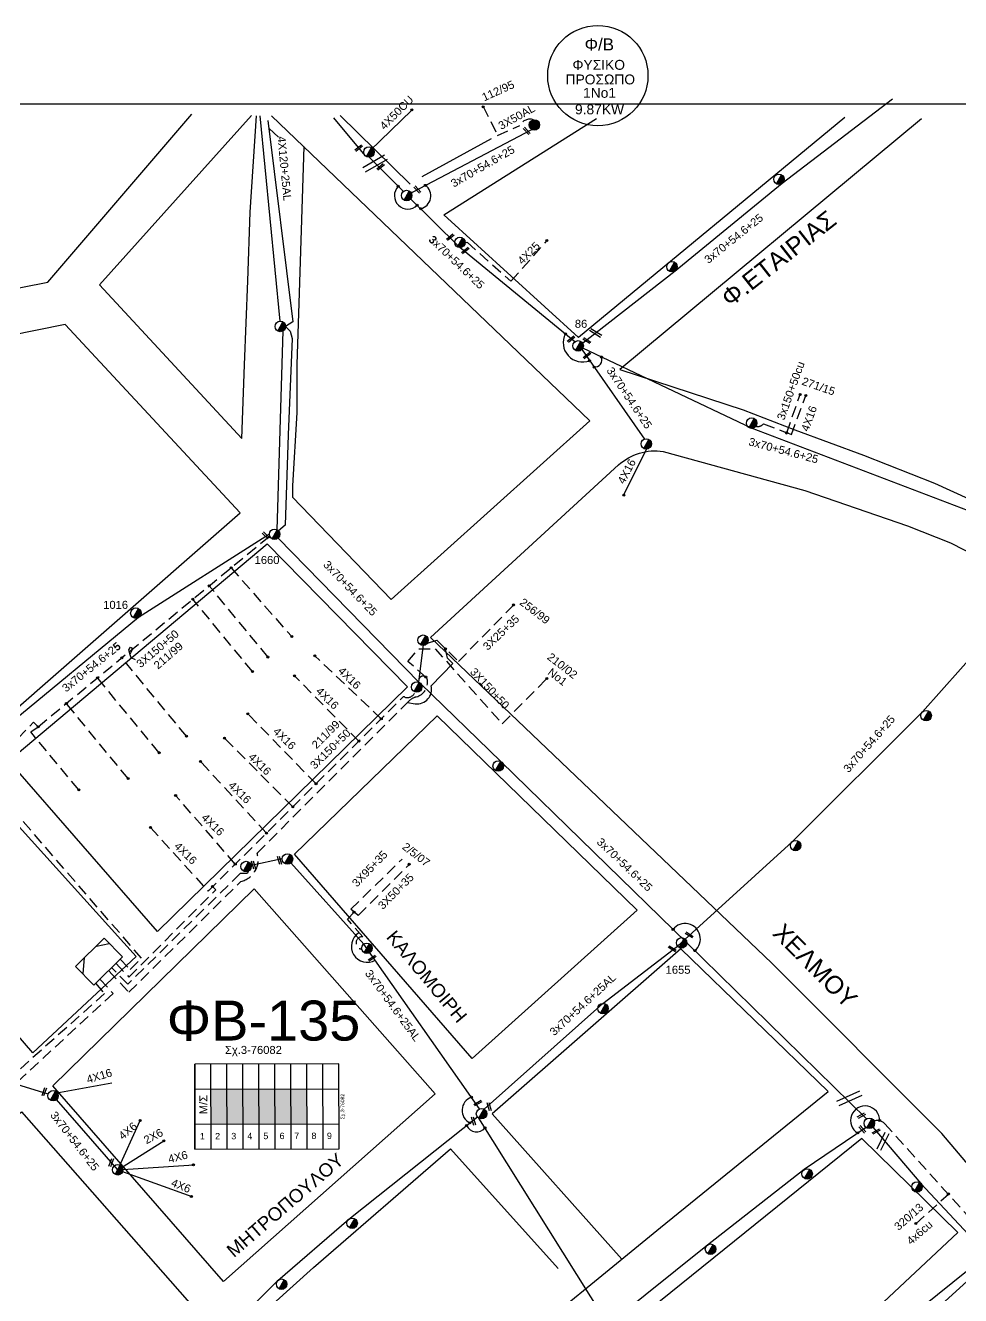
# Model space of a CAD drawing. Header units: millimetres. Extents: x -2449 to 9266, y 48 to 3905.
# Drawn here: x 8375.5 to 8585.9, y 3619.4 to 3905.1 of the extents above; entities that cross this region are included whole.
import ezdxf
from ezdxf.enums import TextEntityAlignment as Align

# ---------------------------------------------------------------- set-up
doc = ezdxf.new("R2010")
doc.units = ezdxf.units.MM
doc.linetypes.add('DASHED', pattern=[19.05, 12.7, -6.35])
for name, color, linetype in [('Άγνωστα', 7, 'Continuous'), ('Ασφαλειοκιβώτια Χ.Τ 9 αναχωρήσεων', 7, 'Continuous'), ('Εναέρια παροχή ΧΤ 4x16', 7, 'SYN_LINE'), ('Επιγραφές - Σχήματα', 7, 'Continuous'), ('Καλώδια ΧΤ   3x150+50CU', 7, 'DASHED'), ('Καλώδια ΧΤ   3x150AL+50CU', 7, 'DASHED'), ('Καλώδια ΧΤ   3x95+35 XLPE', 7, 'DASHED'), ('Καλώδια ΧΤ   4x50CU', 7, 'DASHED'), ('Καλώδια ΧΤ   4x6CU', 7, 'DASHED'), ('Μηχανική τομή', 7, 'Continuous'), ('Στύλος Ξύλινος', 7, 'Continuous'), ('Στύλος Ξύλινος @ 1', 7, 'Continuous'), ('Στύλος ΦΜ', 7, 'Continuous'), ('Στύλος ΦΜ @ 1', 7, 'Continuous'), ('Συνδέσεις', 7, 'Continuous'), ('Συνεστραμμένα ΧΤ   3x70+54.6+25 AL', 7, 'SYN_LINE'), ('Συνεστραμμένα ΧΤ   4x120+25 AL', 7, 'SYN_LINE'), ('Τομή', 7, 'Continuous'), ('Υπόβαθρο ΔΕΗ', 7, 'Continuous'), ('Υπόγεια Καλώδια Δικτύου ΧΤ   .075', 7, 'DASHED'), ('Υπόγεια καλώδια Παροχών ΧΤ   4x16CU', 7, 'DASHED'), ('Υπόγεια καλώδια Παροχών ΧΤ   4x25', 7, 'DASHED'), ('Υπόγεια καλώδια Παροχών ΧΤ   4x6', 7, 'DASHED')]:
    doc.layers.add(name, color=color, linetype=linetype)
doc.styles.add('ar', font='arial.ttf')
doc.styles.add('arial', font='arial.ttf')
doc.styles.get("Standard").update_dxf_attribs({"font": 'arial.ttf'})
doc.linetypes.add('SYN_LINE', pattern='A,0.5,-0.0001,["/\\/\\/\\/",Standard,S=0.1,R=0,X=0,Y=-0.05],-0.25', length=0.7501)
doc.dimstyles.new('ISO-25', dxfattribs={"dimtxt": 2.5, "dimasz": 2.5, "dimexe": 1.25, "dimexo": 0.625, "dimtad": 1, "dimtxsty": 'Standard', "dimcen": 2.5, "dimadec": 0, "dimazin": 0, "dimtfac": 1, "dimtmove": 0, "dimatfit": 3, "dimfxl": 0, "dimarcsym": 0})

# ---------------------------------------------------------------- blocks, each defined once
blk = doc.blocks.new('ΥΠΑΡΧΩΝ ΤΣΙΜΕΝΤΕΝΙΟΣ ΣΤΥΛΟΣ')
at = {"layer": 'Στύλος ΦΜ'}
blk.add_hatch(color=7, dxfattribs=at).paths.add_polyline_path([(-1.29, -2.28, 0.574793), (2.62, 0, 0.268822), (1.3, 2.27)])
at = {"layer": 'Στύλος ΦΜ', "color": 7}
blk.add_line((-1.29, -2.28), (1.3, 2.27), dxfattribs=at)
blk.add_circle((0, 0), 2.62, dxfattribs=at)
at = {"layer": 'Στύλος ΦΜ', "flags": 4}
for tag, p in [('ΤΥΠΟΣ', (-4.91, 3.03)), ('ΑΡΙΘΜΟΣ', (-4.68, 8.05))]:
    blk.add_attdef(tag, p, '', height=4, dxfattribs=at)
blk = doc.blocks.new('ΥΠΑΡΧΩΝ ΞΥΛΙΝΟΣ ΣΤΥΛΟΣ')
at = {"layer": 'Στύλος Ξύλινος'}
h = blk.add_hatch(color=7, dxfattribs=at)
h.paths.add_polyline_path([(-2.62, 0, 0.270008), (-1.29, -2.28), (1.3, 2.27, 0.576266)])
h.paths.add_polyline_path([(-1.29, -2.28, 0.574793), (2.62, 0, 0.268822), (1.3, 2.27)])
at = {"layer": 'Στύλος Ξύλινος', "color": 7}
blk.add_line((-1.29, -2.28), (1.3, 2.27), dxfattribs=at)
blk.add_circle((0, 0), 2.62, dxfattribs=at)
at = {"layer": 'Στύλος Ξύλινος', "flags": 4}
for tag, p in [('ΑΡΙΘΜΟΣ', (-4.91, 8.6)), ('ΤΥΠΟΣ', (-4.85, 3.39))]:
    blk.add_attdef(tag, p, '', height=4, dxfattribs=at)
blk = doc.blocks.new('ΤΟΜΗ')
at = {"layer": 'Τομή', "ltscale": 40}
for p, q in [((-5.68, 0), (5.68, 0)), ((5.68, -2.33), (-5.68, -2.33))]:
    blk.add_line(p, q, dxfattribs=at)
blk = doc.blocks.new('ΑΣΦΑΛΕΙΟΚΙΒΩΤΙΟ ΥΠΟΣΤΑΘΜΟΥ 9 ΑΝΑΧΩΡΗΣΕΩΝ')
at = {"layer": 'Ασφαλειοκιβώτια Χ.Τ 9 αναχωρήσεων', "ltscale": 40}
for p, q in [((-23.8, 40.36), (24.02, 40.36)), ((-9.72, 40.36), (-9.72, -40.64)), ((9.94, 40.36), (9.94, -40.64)), ((-23.8, 31.36), (24.02, 31.36)), ((-23.8, 22.36), (24.02, 22.36)), ((-23.8, 13.36), (24.02, 13.36)), ((-23.8, 4.36), (24.02, 4.36)), ((-23.8, -4.64), (24.02, -4.64)), ((-23.8, -13.64), (24.02, -13.64)), ((-23.8, -22.64), (24.02, -22.64)), ((-23.8, -31.64), (24.02, -31.64))]:
    blk.add_line(p, q, dxfattribs=at)
at = {"layer": 'Ασφαλειοκιβώτια Χ.Τ 9 αναχωρήσεων'}
blk.add_lwpolyline([(-23.8, -40.64), (24.02, -40.64), (24.02, 40.36), (-23.8, 40.36)], close=True, dxfattribs=at)
for s, p in [('1', (-18.29, 37.57)), ('2', (-18.29, 29)), ('3', (-18.29, 19.93)), ('4', (-18.29, 10.91)), ('5', (-18.29, 1.89)), ('6', (-18.29, -7.24)), ('7', (-18.29, -15.48)), ('8', (-18.29, -25.17)), ('9', (-18.29, -33.86))]:
    blk.add_text(s, height=3.6, rotation=270, dxfattribs=at).set_placement(p)
at = {"layer": 'Ασφαλειοκιβώτια Χ.Τ 9 αναχωρήσεων', "ltscale": 40}
for tag, height, p in [('ΟΝΟΜΑ', 5, (-0.16, 44.31)), ('ΚΕΙΜΕΝΟ 1', 2, (17.06, 35.59)), ('ΚΕΙΜΕΝΟ 2', 2, (17.06, 26.88)), ('ΚΕΙΜΕΝΟ 3', 2, (17.06, 17.69)), ('ΚΕΙΜΕΝΟ 4', 2, (17.06, 8.71)), ('ΚΕΙΜΕΝΟ 5', 2, (17.06, -0.13)), ('ΚΕΙΜΕΝΟ 6', 2, (17.06, -9.05)), ('ΚΕΙΜΕΝΟ 7', 2, (17.06, -18.13)), ('ΚΕΙΜΕΝΟ 8', 2, (17.06, -26.85)), ('ΚΕΙΜΕΝΟ 9', 2, (17.06, -35.99)), ('ΣΧ', 2, (-0.1, -42.64))]:
    blk.add_attdef(tag, text='', height=height, dxfattribs=at).set_placement(p, align=Align.MIDDLE_CENTER)
blk = doc.blocks.new('_ΣΥΝΔΕΣΗ')
at = {"layer": 'Συνδέσεις', "linetype": 'SYN_LINE', "ltscale": 40}
blk.add_hatch(color=256, dxfattribs=at).paths.add_polyline_path([(0.5, -0.01, 1), (-0.5, -0.01, 1)])
at = {"layer": 'Συνδέσεις'}
blk.add_circle((0, -0.01), 0.5, dxfattribs=at)
blk = doc.blocks.new('ΜΗΧΑΝΙΚΗ ΤΟΜΗ')
at = {"layer": 'Μηχανική τομή', "ltscale": 40}
for p, q in [((-1.89, 0.78), (1.89, 0.78)), ((1.89, 0), (-1.89, 0))]:
    blk.add_line(p, q, dxfattribs=at)
blk = doc.blocks.new('TSONTA XT1')
at = {"ltscale": 40}
h = blk.add_hatch(color=256, dxfattribs=at)
h.dxf.hatch_style = 1
h.paths.add_polyline_path([(595.96, 2487.66), (597.07, 2488.77), (595.96, 2489.87), (594.85, 2488.77)])
blk.add_lwpolyline([(594.85, 2488.77), (595.96, 2489.87), (597.07, 2488.77), (595.96, 2487.66)], close=True, dxfattribs=at)

msp = doc.modelspace()

# ---------------------------------------------------------------- hatches: boundary and pattern name
at = {"layer": 'Ασφαλειοκιβώτια Χ.Τ 9 αναχωρήσεων', "ltscale": 40}
for color, points in [(5, [(8417.22, 3665.78), (8417.24, 3657.92), (8420.84, 3657.93), (8420.82, 3665.79)]), (27, [(8420.82, 3665.79), (8420.84, 3657.93), (8424.44, 3657.94), (8424.42, 3665.8)]), (6, [(8424.42, 3665.8), (8424.44, 3657.94), (8428.04, 3657.95), (8428.02, 3665.82)]), (85, [(8428.02, 3665.82), (8428.04, 3657.95), (8431.64, 3657.97), (8431.62, 3665.83)]), (133, [(8431.62, 3665.83), (8431.64, 3657.97), (8435.24, 3657.98), (8435.22, 3665.84)]), (2, [(8435.22, 3665.84), (8435.24, 3657.98), (8438.84, 3657.99), (8438.82, 3665.85)])]:
    msp.add_hatch(color=color, dxfattribs=at).paths.add_polyline_path(points)

# ---------------------------------------------------------------- linework, layer by layer
at = {"layer": 'Άγνωστα', "color": 151, "linetype": 'SYN_LINE', "ltscale": 15}
msp.add_line((8515.49, 3810.27), (8510.07, 3799.38), dxfattribs=at)
at = {"layer": 'Άγνωστα', "color": 85, "linetype": 'SYN_LINE', "ltscale": 10}
msp.add_line((8464.01, 3757.32), (8465.04, 3765.82), dxfattribs=at)
at = {"layer": 'Άγνωστα', "color": 5, "linetype": 'SYN_LINE', "ltscale": 20}
msp.add_lwpolyline([(8432.85, 3838.51), (8428.3, 3884.75)], dxfattribs=at)
at = {"layer": 'Άγνωστα', "color": 85, "linetype": 'DASHED', "ltscale": 0.2}
for points in [[(8472.93, 3761.99), (8485.34, 3774.68)], [(8465.95, 3766.1), (8468.03, 3766.78), (8472.93, 3761.99)]]:
    msp.add_lwpolyline(points, dxfattribs=at)
at = {"layer": 'Άγνωστα', "color": 85, "linetype": 'SYN_LINE', "ltscale": 20}
msp.add_lwpolyline([(8461.44, 3752.73), (8463.22, 3752.49, 0.533655), (8466.78, 3756.52), (8471.7, 3761.49), (8470.45, 3762.73), (8470.02, 3764.84)], format="xyb", dxfattribs=at)
at = {"layer": 'Άγνωστα', "color": 133, "linetype": 'DASHED', "ltscale": 0.2}
msp.add_lwpolyline([(8450.4, 3704.84), (8461.91, 3716.35)], dxfattribs=at)
at = {"layer": 'Άγνωστα', "color": 27, "linetype": 'SYN_LINE', "ltscale": 10}
msp.add_lwpolyline([(8380.59, 3664.66), (8370.62, 3667.75)], dxfattribs=at)
at = {"layer": 'Άγνωστα', "color": 27, "linetype": 'SYN_LINE', "ltscale": 15}
msp.add_lwpolyline([(8396.27, 3647.65), (8406.62, 3654.19)], dxfattribs=at)
at = {"layer": 'Εναέρια παροχή ΧΤ 4x16', "color": 85, "linetype": 'DASHED', "ltscale": 0.2}
for points in [[(8455.57, 3749.09), (8440.64, 3763.27)], [(8450.53, 3744.06), (8436.05, 3758.73)], [(8440.88, 3734.46), (8425.55, 3750.2)], [(8435.67, 3729.27), (8420.27, 3744.75)], [(8429.74, 3723.37), (8414.89, 3739.49)], [(8422.73, 3716.39), (8409.3, 3731.84)], [(8403.66, 3724.64), (8416.63, 3710.31)]]:
    msp.add_lwpolyline(points, dxfattribs=at)
at = {"layer": 'Επιγραφές - Σχήματα', "color": 151, "linetype": 'DASHED', "ltscale": 0.2}
msp.add_line((8481.72, 3880.3), (8486.77, 3882.55), dxfattribs=at)
at = {"layer": 'Επιγραφές - Σχήματα', "color": 27, "linetype": 'SYN_LINE', "ltscale": 15}
msp.add_line((8382.56, 3664.93), (8394.98, 3667.23), dxfattribs=at)
at = {"layer": 'Επιγραφές - Σχήματα'}
msp.add_lwpolyline([(7022.92, 3887.4), (9025.82, 3887.4), (9025.82, 2893.51), (7022.92, 2893.51)], close=True, dxfattribs=at)
at = {"layer": 'Επιγραφές - Σχήματα', "linetype": 'Continuous', "ltscale": 0.2}
for points in [[(8400.29, 3762.36), (8399.27, 3762.79), (8398.98, 3763.67), (8398.76, 3764.61), (8399.13, 3765.2), (8399.42, 3765.05), (8399.42, 3764.47), (8398.98, 3763.52)], [(8391.47, 3697.92), (8394.31, 3698.58)], [(8388.48, 3691.73), (8388.77, 3695.37)]]:
    msp.add_lwpolyline(points, dxfattribs=at)
at = {"layer": 'Επιγραφές - Σχήματα', "linetype": 'Continuous', "ltscale": 10}
msp.add_lwpolyline([(8386.75, 3693.41), (8393.22, 3699.75), (8397.34, 3695.55), (8390.87, 3689.2)], close=True, dxfattribs=at)
at = {"layer": 'Επιγραφές - Σχήματα', "color": 202}
msp.add_circle((8504.29, 3893.77), 11.28, dxfattribs=at)
at = {"layer": 'Επιγραφές - Σχήματα', "color": 151, "linetype": 'DASHED', "ltscale": 0.2}
msp.add_arc((8489.03, 3881.45), 2.51, 71.2993, 154.1282, dxfattribs=at)
at = {"layer": 'Επιγραφές - Σχήματα', "color": 7, "ltscale": 0.15}
for centre, radius, start, end in [((8461.53, 3866.74), 3.01, 135.5522, 314.8014), ((8463.77, 3866.69), 2.94, 283.2186, 54.2888), ((8500.84, 3833.68), 4.34, 152.7825, 291.426), ((8503.47, 3829.92), 1.74, 269.2038, 18.3053), ((8523.91, 3699.6), 3.44, 309.3696, 141.9916), ((8476.88, 3661.01), 3.14, 109.3509, 244.0968), ((8564.42, 3658.73), 3.28, 359.2795, 239.7901), ((8477, 3658.66), 2.48, 205.4984, 320.0219)]:
    msp.add_arc(centre, radius, start, end, dxfattribs=at)
at = {"layer": 'Επιγραφές - Σχήματα', "linetype": 'Continuous', "ltscale": 0.2}
msp.add_arc((8452.41, 3697.9), 3.58, 122.2429, 300.2691, dxfattribs=at)
at = {"layer": 'Καλώδια ΧΤ   3x150AL+50CU', "color": 151, "linetype": 'DASHED', "ltscale": 0.2}
msp.add_lwpolyline([(8546.77, 3813.41), (8549.89, 3822.28)], dxfattribs=at)
msp.add_lwpolyline([(8539.84, 3814.9, 0.280704), (8541.57, 3815.43), (8546.43, 3813.54)], format="xyb", dxfattribs=at)
at = {"layer": 'Καλώδια ΧΤ   3x95+35 XLPE', "color": 133, "linetype": 'DASHED', "ltscale": 0.2}
for points in [[(8448.7, 3706.24), (8460.28, 3717.53)], [(8447.94, 3704.04), (8449.47, 3705.61)], [(8450.4, 3704.84), (8448.7, 3706.24)], [(8451.39, 3700.07), (8447.94, 3704.04)]]:
    msp.add_lwpolyline(points, dxfattribs=at)
msp.add_lwpolyline([(8451.16, 3697.26, -0.980553), (8451.39, 3700.07)], format="xyb", dxfattribs=at)
at = {"layer": 'Καλώδια ΧΤ   4x50CU', "color": 2, "linetype": 'SYN_LINE', "ltscale": 10}
for points in [[(8452.97, 3876.84), (8462.43, 3886)], [(8444.83, 3884.3), (8451.9, 3875.81)]]:
    msp.add_lwpolyline(points, dxfattribs=at)
at = {"layer": 'Καλώδια ΧΤ   4x6CU', "color": 173, "linetype": 'DASHED', "ltscale": 0.2}
msp.add_line((8575.82, 3635.52), (8583.16, 3642.15), dxfattribs=at)
at = {"layer": 'Συνεστραμμένα ΧΤ   3x70+54.6+25 AL', "color": 133, "ltscale": 8}
msp.add_line((8433.28, 3717.56), (8426.3, 3716.1), dxfattribs=at)
at = {"layer": 'Συνεστραμμένα ΧΤ   3x70+54.6+25 AL', "color": 133, "ltscale": 20}
for p, q in [((8451.65, 3698.43), (8435.25, 3716.68)), ((8477.68, 3661.35), (8451.65, 3698.43)), ((8505.44, 3685.07), (8522.2, 3697.97)), ((8478.7, 3661.29), (8505.44, 3685.07)), ((8448.23, 3636.51), (8477.2, 3659.53)), ((8505.87, 3614.07), (8477.54, 3659.24)), ((8432.31, 3622.75), (8448.23, 3636.51)), ((8417.08, 3607.68), (8432.31, 3622.75))]:
    msp.add_line(p, q, dxfattribs=at)
at = {"layer": 'Συνεστραμμένα ΧΤ   3x70+54.6+25 AL', "color": 173, "ltscale": 20}
for p, q in [((8564.64, 3657.16), (8550.72, 3647.7)), ((8550.72, 3647.7), (8528.93, 3630.71)), ((8528.93, 3630.71), (8507.74, 3613.65))]:
    msp.add_line(p, q, dxfattribs=at)
at = {"layer": 'Συνεστραμμένα ΧΤ   3x70+54.6+25 AL', "color": 1, "linetype": 'SYN_LINE', "ltscale": 20}
msp.add_lwpolyline([(8500.84, 3833.61), (8521.69, 3849.84), (8545.78, 3869.54), (8570.55, 3888.56)], dxfattribs=at)
at = {"layer": 'Συνεστραμμένα ΧΤ   3x70+54.6+25 AL', "color": 151, "linetype": 'SYN_LINE', "ltscale": 20}
for points in [[(8461.35, 3866.9), (8489.43, 3881.64)], [(8499.14, 3833.9), (8473.26, 3855.06), (8461.35, 3866.9)], [(8500.73, 3832.07), (8514.75, 3812.01)], [(8604.12, 3780.61), (8587.71, 3795.88), (8538.89, 3814.43), (8500.92, 3832.46)]]:
    msp.add_lwpolyline(points, dxfattribs=at)
at = {"layer": 'Συνεστραμμένα ΧΤ   3x70+54.6+25 AL', "color": 151, "linetype": 'SYN_LINE', "ltscale": 10}
msp.add_lwpolyline([(8460.54, 3867.7), (8452.81, 3875.39)], dxfattribs=at)
at = {"layer": 'Συνεστραμμένα ΧΤ   3x70+54.6+25 AL', "color": 5, "linetype": 'SYN_LINE', "ltscale": 20}
for points in [[(8432.16, 3791.61), (8433.49, 3836.34)], [(8430.39, 3790.59), (8400.98, 3771.86), (8371.14, 3747.29)]]:
    msp.add_lwpolyline(points, dxfattribs=at)
at = {"layer": 'Συνεστραμμένα ΧΤ   3x70+54.6+25 AL', "color": 2, "linetype": 'SYN_LINE', "ltscale": 20}
msp.add_lwpolyline([(8432.38, 3789.74), (8464.12, 3757.26)], dxfattribs=at)
at = {"layer": 'Συνεστραμμένα ΧΤ   3x70+54.6+25 AL', "color": 133, "ltscale": 20}
msp.add_lwpolyline([(8522.2, 3697.97), (8547.99, 3721.44), (8577.31, 3750.63), (8602.94, 3779.43)], dxfattribs=at)
at = {"layer": 'Συνεστραμμένα ΧΤ   3x70+54.6+25 AL', "color": 85, "linetype": 'SYN_LINE', "ltscale": 20}
msp.add_lwpolyline([(8464.41, 3757.03), (8482.46, 3739.49), (8524.31, 3698.68), (8564.74, 3659.1)], dxfattribs=at)
at = {"layer": 'Συνεστραμμένα ΧΤ   3x70+54.6+25 AL', "color": 27, "linetype": 'SYN_LINE', "ltscale": 20}
msp.add_lwpolyline([(8396.27, 3647.65), (8382.49, 3663.43)], dxfattribs=at)
at = {"layer": 'Συνεστραμμένα ΧΤ   3x70+54.6+25 AL', "color": 62, "linetype": 'SYN_LINE', "ltscale": 20}
for points in [[(8566.17, 3657.24), (8576.99, 3644.56), (8590.89, 3629.67)], [(8591.02, 3627.85), (8566.9, 3608.45), (8541.55, 3584.51), (8512.92, 3558.32), (8489.89, 3537.74), (8489.54, 3537.41)]]:
    msp.add_lwpolyline(points, dxfattribs=at)
at = {"layer": 'Συνεστραμμένα ΧΤ   4x120+25 AL', "color": 2, "ltscale": 20}
for p, q in [((8430.04, 3883.68), (8435.68, 3838.36)), ((8435.51, 3834.61), (8434.59, 3812.99)), ((8434.59, 3812.99), (8433.96, 3792.63))]:
    msp.add_line(p, q, dxfattribs=at)
at = {"layer": 'Συνεστραμμένα ΧΤ   4x120+25 AL', "color": 2, "ltscale": 8}
for p, q in [((8435.68, 3838.36), (8434.03, 3837.33)), ((8434.03, 3837.33), (8435.07, 3836.28)), ((8435.07, 3836.28), (8435.51, 3834.61)), ((8433.96, 3792.63), (8432.47, 3791.35))]:
    msp.add_line(p, q, dxfattribs=at)
at = {"layer": 'Υπόβαθρο ΔΕΗ', "color": 151, "linetype": 'DASHED', "ltscale": 0.2}
msp.add_lwpolyline([(8478.48, 3886.82), (8481.72, 3880.3)], dxfattribs=at)
at = {"layer": 'Υπόβαθρο ΔΕΗ'}
for points in [[(8241.08, 3819.81), (8380.58, 3847.27), (8412.96, 3885.07)], [(8426.38, 3884.79), (8392.19, 3846.67), (8424.21, 3812.11), (8424.83, 3828.73), (8425.53, 3847.61), (8426.1, 3863.05), (8427.46, 3884.71)], [(8457.76, 3775.92), (8502.51, 3816.08), (8430.87, 3884.74)], [(8446.28, 3884.76), (8462.03, 3869.33)], [(8559.84, 3884.34), (8499.95, 3834.83), (8469.61, 3862.41), (8503.97, 3884.1)], [(8577.1, 3884.04), (8509.26, 3827.69), (8537, 3818.57), (8548.59, 3814.07), (8564.04, 3808.35), (8580.03, 3802.06), (8592, 3796.63), (8608.09, 3787.09)], [(8438.13, 3877.79), (8437.06, 3844.89), (8436.54, 3828.81), (8436.54, 3818.01), (8435.56, 3801.51), (8435.56, 3798.96), (8457.76, 3775.92)], [(8464.79, 3871.03), (8480.38, 3879.65)], [(8342.68, 3761.17), (8361.79, 3741.19), (8423.8, 3795.39), (8384.41, 3837.8), (8249.8, 3810.53)], [(8405.23, 3701.28), (8371.77, 3739.63), (8429.89, 3788.44), (8461.47, 3756.29), (8405.23, 3701.28)], [(8581.7, 3655.8), (8543.45, 3694.16), (8466.65, 3767.4)], [(8436.04, 3718.62), (8468.14, 3749.73), (8513.15, 3706.06), (8475.99, 3672.66), (8436.04, 3718.62)], [(8400.44, 3695.63), (8377.16, 3673.93), (8351.43, 3703.73), (8367.81, 3731.67), (8400.44, 3695.63)], [(8666.61, 3720.42), (8590.02, 3646.01), (8581.7, 3655.8)], [(8426.94, 3710.81), (8467.7, 3664.72), (8420.06, 3622.53), (8381.68, 3666.56), (8426.94, 3710.81)], [(8315.19, 3512.69), (8338.81, 3485.24), (8387.21, 3524.45), (8445.07, 3574.65), (8518.39, 3634.68), (8556.07, 3665.29), (8522.94, 3697.33), (8480.49, 3660.24), (8509.71, 3627.57)], [(8333.05, 3626.62), (8374.64, 3660.69), (8413.55, 3616.46), (8309.01, 3519.75), (8245.77, 3592.37)], [(8347.12, 3476.52), (8375.83, 3443.7), (8545.83, 3596.56), (8585.27, 3633.55), (8563.65, 3654.65), (8494.38, 3598.86), (8433.5, 3547.83), (8387.67, 3509.42), (8358.42, 3484.9), (8347.12, 3476.52)], [(8315.19, 3512.69), (8342.55, 3536.36), (8366.42, 3559.1), (8413.63, 3601.63), (8440.29, 3625.65), (8471.15, 3652.33), (8495.33, 3625.43)], [(8434.41, 3436.6), (8405.53, 3409.01), (8382.75, 3435.46), (8424.3, 3473.33), (8451.86, 3498.14), (8484.53, 3528.8), (8503.92, 3546.56), (8533.14, 3572.26), (8551.6, 3589.78), (8579.99, 3615.87), (8592.24, 3627.03), (8617.81, 3602.12)]]:
    msp.add_lwpolyline(points, dxfattribs=at)
msp.add_lwpolyline([(8466.65, 3767.4), (8508.97, 3806.18, -0.22683), (8519.01, 3809.23), (8550.85, 3800.46), (8573.93, 3792.51), (8583.61, 3788.69), (8589.61, 3785.59), (8606.78, 3774.76)], format="xyb", dxfattribs=at)
at = {"layer": 'Υπόγεια Καλώδια Δικτύου ΧΤ   .075', "color": 5, "linetype": 'DASHED', "ltscale": 0.2}
for points in [[(8376.71, 3746.16), (8378.36, 3747.31), (8430.46, 3790.21)], [(8421.77, 3783.05), (8435.41, 3767.57)], [(8430.05, 3762.99), (8416.86, 3779.01)], [(8426.58, 3759.71), (8413.18, 3775.98)], [(8411.73, 3745.15), (8397.19, 3762.81)], [(8405.57, 3741.47), (8391.71, 3758.3)], [(8398.62, 3735.63), (8384.71, 3752.53)], [(8396.8, 3695.02), (8399.07, 3692.71), (8401.63, 3695.23), (8365.94, 3736.44), (8377.31, 3748.32), (8378.36, 3747.31)], [(8387.5, 3733.09), (8376.71, 3746.16)]]:
    msp.add_lwpolyline(points, dxfattribs=at)
at = {"layer": 'Υπόγεια Καλώδια Δικτύου ΧΤ   .075', "color": 2, "linetype": 'DASHED', "ltscale": 0.2}
for points in [[(8465.65, 3758.41), (8461.52, 3762.01), (8464.02, 3764.86), (8467.66, 3764.86), (8482.8, 3747.98), (8492.81, 3758.13)], [(8394.18, 3692.45), (8398.78, 3687.57), (8423.98, 3712.5)]]:
    msp.add_lwpolyline(points, dxfattribs=at)
for points in [[(8427.62, 3718.88), (8461.75, 3753.04, -0.132087), (8463.44, 3754.01, 0.387435), (8465.93, 3757.88, 1.176464), (8464.12, 3757.26)], [(8423.98, 3712.5, 0.441692), (8427.62, 3718.88)]]:
    msp.add_lwpolyline(points, format="xyb", dxfattribs=at)
at = {"layer": 'Υπόγεια Καλώδια Δικτύου ΧΤ   .075', "color": 85, "linetype": 'DASHED', "ltscale": 0.2}
msp.add_lwpolyline([(8416.63, 3710.31), (8460.45, 3753.95, -0.414037), (8460.84, 3753.95, 0.40448), (8463.18, 3755.12, 3.935364)], format="xyb", dxfattribs=at)
at = {"layer": 'Υπόγεια Καλώδια Δικτύου ΧΤ   .075', "color": 6, "linetype": 'DASHED', "ltscale": 0.2}
msp.add_lwpolyline([(8391.26, 3689.59), (8393.31, 3687.28), (8372.47, 3668.67), (8337.16, 3708.64), (8330.64, 3714.44), (8329.75, 3714.44)], dxfattribs=at)
at = {"layer": 'Υπόγεια Καλώδια Δικτύου ΧΤ   .075', "color": 133, "linetype": 'DASHED', "ltscale": 0.2}
msp.add_lwpolyline([(8425.67, 3714.8), (8425.42, 3714.29), (8424.69, 3714.29), (8423.82, 3714.29), (8398.55, 3689.39), (8394.89, 3693.15)], dxfattribs=at)
at = {"layer": 'Υπόγεια Καλώδια Δικτύου ΧΤ   .075', "color": 85, "linetype": 'DASHED', "ltscale": 0.2}
msp.add_lwpolyline([(8395.86, 3694.1), (8398.76, 3690.99), (8418.36, 3710.63), (8417.59, 3711.4)], dxfattribs=at)
at = {"layer": 'Υπόγεια Καλώδια Δικτύου ΧΤ   .075', "color": 173, "linetype": 'DASHED', "ltscale": 0.2}
msp.add_lwpolyline([(8566.43, 3658.58, -0.319962), (8568.78, 3658.06), (8591.31, 3633.12), (8592.9, 3633.12), (8595.78, 3629.99), (8597.37, 3631.49), (8590.78, 3637.58), (8659.48, 3705.07), (8669.23, 3695.81)], format="xyb", dxfattribs=at)
at = {"layer": 'Υπόγεια Καλώδια Δικτύου ΧΤ   .075', "color": 27, "linetype": 'DASHED', "ltscale": 0.2}
msp.add_lwpolyline([(8392.25, 3690.56), (8395.24, 3687.31), (8372.18, 3665.98, -0.723854), (8370.14, 3667.11, -21.055803)], format="xyb", dxfattribs=at)
at = {"layer": 'Υπόγεια καλώδια Παροχών ΧΤ   4x16CU', "color": 151, "linetype": 'DASHED', "ltscale": 0.2}
msp.add_lwpolyline([(8547.07, 3813.3), (8547.83, 3813.01), (8551.06, 3821.82)], dxfattribs=at)
at = {"layer": 'Υπόγεια καλώδια Παροχών ΧΤ   4x25', "color": 151, "linetype": 'DASHED', "ltscale": 0.2}
msp.add_lwpolyline([(8474.44, 3856.15), (8474.88, 3856.26), (8484.74, 3847.51), (8492.88, 3856.67)], dxfattribs=at)
at = {"layer": 'Υπόγεια καλώδια Παροχών ΧΤ   4x6', "color": 27, "linetype": 'SYN_LINE', "ltscale": 15}
for points in [[(8396.27, 3647.65), (8401.34, 3658.7)], [(8396.27, 3647.65), (8413.39, 3648.77)], [(8396.27, 3647.65), (8412.94, 3641.62)]]:
    msp.add_lwpolyline(points, dxfattribs=at)

# ---------------------------------------------------------------- block references
at = {"layer": 'Ασφαλειοκιβώτια Χ.Τ 9 αναχωρήσεων', "color": 1, "ltscale": 40}
ref = msp.add_blockref('ΑΣΦΑΛΕΙΟΚΙΒΩΤΙΟ ΥΠΟΣΤΑΘΜΟΥ 9 ΑΝΑΧΩΡΗΣΕΩΝ', (8429.77, 3661.85), dxfattribs=dict(at, xscale=0.4000000000000085, yscale=0.4000000000000085, zscale=0.4000000000000085, rotation=90.1802510118815))
ref.add_attrib('ΣΧ', 'Σχ.3-76082', dxfattribs={"ltscale": 40, "height": 0.8, "rotation": 90.1803}).set_placement((8446.83, 3661.86), align=Align.MIDDLE_CENTER)
at = {"layer": 'Μηχανική τομή'}
for p, xscale, yscale, zscale, rotation in [((8488.43, 3881.44), 0.4999999999999884, 0.4999999999999884, 0.4999999999999884, 133.3936540652014), ((8450.59, 3877.32), 0.500000000000043, 0.500000000000043, 0.500000000000043, 38.99456426983273), ((8455.52, 3873.1), 0.500000000000043, 0.500000000000043, 0.500000000000043, 38.99456426983273), ((8463.83, 3868.25), 0.4999999999999884, 0.4999999999999884, 0.4999999999999884, 133.3936540652014), ((8471.21, 3857.26), 0.500000000000043, 0.500000000000043, 0.500000000000043, 38.99456426983273), ((8474.6, 3854.3), 0.500000000000043, 0.500000000000043, 0.500000000000043, 38.99456426983273), ((8498.4, 3834.3), 0.500000000000043, 0.500000000000043, 0.500000000000043, 38.99456426983273), ((8501.69, 3834), 0.5000000000000652, 0.5000000000000652, 0.5000000000000652, 327.4323894549768), ((8503.64, 3835.62), 0.7637984635221428, 0.7637984635221428, 0.7637984635221428, 327.4323894549768), ((8501.96, 3830.67), 0.500000000000043, 0.500000000000043, 0.500000000000043, 38.99456426983273), ((8429.45, 3790.19), 0.4999999999999819, 0.4999999999999819, 0.4999999999999819, 315.9969104892508), ((8426.66, 3716.16), 0.4999999999999807, 0.4999999999999807, 0.4999999999999807, 286.2557508064527), ((8432.48, 3717.2), 0.4999999999999808, 0.4999999999999808, 0.4999999999999808, 286.2557508064527), ((8524.75, 3700.3), 0.5000000000000652, 0.5000000000000652, 0.5000000000000652, 327.4323894549768), ((8520.93, 3697.2), 0.5000000000000652, 0.5000000000000652, 0.5000000000000652, 327.4323894549768), ((8453.62, 3695.08), 0.4999999999999884, 0.4999999999999884, 0.4999999999999884, 33.96412541687943), ((8379.93, 3665.14), 0.5000000000000482, 0.5000000000000482, 0.5000000000000482, 69.7619607251883), ((8477.19, 3662.82), 0.4999999999998728, 0.4999999999998728, 0.4999999999998728, 208.522400974272), ((8479.64, 3661.8), 0.4999999999999807, 0.4999999999999807, 0.4999999999999807, 286.2557508064527), ((8563.48, 3659.98), 0.4999999999998728, 0.4999999999998728, 0.4999999999998728, 208.522400974272), ((8476.11, 3658.55), 0.4999999999999807, 0.4999999999999807, 0.4999999999999807, 286.2557508064527), ((8563.95, 3656.87), 0.4999999999997067, 0.4999999999997067, 0.4999999999997067, 131.6160203896174), ((8566.81, 3656.44), 0.4999999999998728, 0.4999999999998728, 0.4999999999998728, 208.522400974272), ((8394.98, 3649.2), 0.5000000000000482, 0.5000000000000482, 0.5000000000000482, 69.7619607251883)]:
    msp.add_blockref('ΜΗΧΑΝΙΚΗ ΤΟΜΗ', p, dxfattribs=dict(at, xscale=xscale, yscale=yscale, zscale=zscale, rotation=rotation))
at = {"layer": 'Στύλος Ξύλινος @ 1', "ltscale": 40, "xscale": 0.4499999999998181, "yscale": 0.4499999999998181, "zscale": 0.4499999999998181}
msp.add_blockref('ΥΠΑΡΧΩΝ ΞΥΛΙΝΟΣ ΣΤΥΛΟΣ', (8490.01, 3882.67), dxfattribs=at)
at = {"layer": 'Στύλος ΦΜ @ 1', "ltscale": 40, "xscale": 0.4499999999998181, "yscale": 0.4499999999998181, "zscale": 0.4499999999998181}
for p in [(8452.81, 3876.57), (8545.03, 3870.45), (8461.27, 3866.78), (8473.26, 3856.24), (8520.97, 3850.77), (8432.85, 3837.33), (8538.89, 3815.6), (8515.18, 3810.91), (8464.97, 3766.76), (8463.54, 3756.24), (8578.14, 3749.8), (8481.87, 3738.47), (8548.78, 3720.57), (8425.14, 3715.86), (8434.46, 3717.56), (8452.32, 3697.47), (8505.44, 3683.9), (8381.72, 3664.31), (8478.12, 3660.26), (8565.36, 3658.1), (8396.27, 3647.65), (8551.38, 3646.72), (8576.1, 3643.79), (8449, 3635.62), (8529.65, 3629.78), (8433.14, 3621.91)]:
    msp.add_blockref('ΥΠΑΡΧΩΝ ΤΣΙΜΕΝΤΕΝΙΟΣ ΣΤΥΛΟΣ', p, dxfattribs=at)
at = {"layer": 'Στύλος ΦΜ @ 1', "ltscale": 40}
ref = msp.add_blockref('ΥΠΑΡΧΩΝ ΤΣΙΜΕΝΤΕΝΙΟΣ ΣΤΥΛΟΣ', (8499.85, 3832.97), dxfattribs=dict(at, xscale=0.4499999999998181, yscale=0.4499999999998181, zscale=0.4499999999998181))
ref.add_attrib('ΤΥΠΟΣ', '86', (8499.11, 3837.04), dxfattribs={"layer": 'Στύλος ΦΜ', "height": 1.8, "flags": 4})
ref = msp.add_blockref('ΥΠΑΡΧΩΝ ΤΣΙΜΕΝΤΕΝΙΟΣ ΣΤΥΛΟΣ', (8431.57, 3790.59), dxfattribs=dict(at, xscale=0.4499999999998181, yscale=0.4499999999998181, zscale=0.4499999999998181))
ref.add_attrib('ΤΥΠΟΣ', '1660', (8427.07, 3783.91), dxfattribs={"layer": 'Στύλος ΦΜ', "height": 1.8, "flags": 4})
ref = msp.add_blockref('ΥΠΑΡΧΩΝ ΤΣΙΜΕΝΤΕΝΙΟΣ ΣΤΥΛΟΣ', (8400.35, 3772.86), dxfattribs=dict(at, xscale=0.4499999999998181, yscale=0.4499999999998181, zscale=0.4499999999998181))
ref.add_attrib('ΤΥΠΟΣ', '1016', (8393, 3773.82), dxfattribs={"layer": 'Στύλος ΦΜ', "height": 1.8, "flags": 4})
ref = msp.add_blockref('ΥΠΑΡΧΩΝ ΤΣΙΜΕΝΤΕΝΙΟΣ ΣΤΥΛΟΣ', (8523.13, 3698.68), dxfattribs=dict(at, xscale=0.4499999999998181, yscale=0.4499999999998181, zscale=0.4499999999998181))
ref.add_attrib('ΤΥΠΟΣ', '1655', (8519.54, 3691.74), dxfattribs={"layer": 'Στύλος ΦΜ', "height": 1.8, "flags": 4})
at = {"layer": 'Συνδέσεις', "xscale": 0.4500000000000455, "yscale": 0.4500000000000455, "zscale": 0.4500000000000455}
for p in [(8462.43, 3886.06), (8478.49, 3886.73), (8459.38, 3868.86), (8465.48, 3869.08), (8463.66, 3864.61), (8464.44, 3863.83), (8492.79, 3856.68), (8496.99, 3835.67), (8502.43, 3829.64), (8505.12, 3830.47), (8503.44, 3828.19), (8549.81, 3822.06), (8551.06, 3821.82), (8510.11, 3799.4), (8421.77, 3783.06), (8416.86, 3779.01), (8413.18, 3775.99), (8485.34, 3774.69), (8435.42, 3767.58), (8397.19, 3762.82), (8430.05, 3762.99), (8440.64, 3763.28), (8470.02, 3764.84), (8426.58, 3759.72), (8391.71, 3758.3), (8436.05, 3758.74), (8465.57, 3758.49), (8492.81, 3758.14), (8384.71, 3752.54), (8425.55, 3750.2), (8455.57, 3749.09), (8378.37, 3747.31), (8411.73, 3745.16), (8420.27, 3744.76), (8450.53, 3744.07), (8405.57, 3741.47), (8414.89, 3739.49), (8398.63, 3735.64), (8440.88, 3734.47), (8387.51, 3733.1), (8409.3, 3731.85), (8435.67, 3729.27), (8403.66, 3724.65), (8429.74, 3723.37), (8422.73, 3716.39), (8461.84, 3716.36), (8417.59, 3711.4), (8449.42, 3705.62), (8521.2, 3701.73), (8526.1, 3696.94), (8475.84, 3663.98), (8401.34, 3658.75), (8474.76, 3657.6), (8475.5, 3658.19), (8478.9, 3657.07), (8567.69, 3658.75), (8406.64, 3654.16), (8562.76, 3655.95), (8413.29, 3648.79), (8412.84, 3641.66), (8583.15, 3642.21), (8575.81, 3635.58)]:
    msp.add_blockref('_ΣΥΝΔΕΣΗ', p, dxfattribs=at)
at = {"layer": 'Συνδέσεις', "xscale": 0.3075184835441075, "yscale": 0.3075184835441075, "zscale": 0.3075184835441075, "rotation": 338.7605856207135}
msp.add_blockref('TSONTA XT1', (8098.67, 3166.46), dxfattribs=at)
at = {"layer": 'Τομή'}
for p, xscale, yscale, zscale, rotation in [((8454.43, 3873.49), 0.4999999999999175, 0.4999999999999175, 0.4999999999999175, 210.0340332241977), ((8560.63, 3664.24), 0.5, 0.5, 0.5, 24.03833566379747), ((8568.8, 3653.86), 0.3620104486929467, 0.3620104486929467, 0.3620104486929467, 243.4764166177255)]:
    msp.add_blockref('ΤΟΜΗ', p, dxfattribs=dict(at, xscale=xscale, yscale=yscale, zscale=zscale, rotation=rotation))

# ---------------------------------------------------------------- texts
at = {"layer": 'Άγνωστα', "linetype": 'SYN_LINE', "ltscale": 20, "char_height": 1.8, "width": 69.1904, "attachment_point": 1, "style": 'arial'}
for s, insert, rotation in [('3x70+54.6+25', (8538.53, 3812.38), 345.1125), ('4X16', (8508.61, 3802.55), 62.5229), ('3X25+35', (8478.24, 3765.64), 43.8226), ('3X150+50', (8400.25, 3761.81), 40.2277), ('3X150+50', (8476.71, 3760.76), 312.8959), ('3X150+50', (8439.35, 3738.91), 44.417), ('3X50+35', (8454.64, 3707.33), 45.2077), ('4X16', (8389.04, 3668.75), 17.0043), ('2X6', (8401.88, 3654.97), 27.5446), ('4X6', (8407.41, 3650.86), 14.4643), ('4X6', (8408.78, 3645.73), 337.9953)]:
    msp.add_mtext(s, dxfattribs=dict(at, insert=insert, rotation=rotation))
at = {"layer": 'Εναέρια παροχή ΧΤ 4x16', "ltscale": 40, "char_height": 1.8, "width": 69.1904, "attachment_point": 1, "rotation": 315.8149, "style": 'arial'}
for insert in [(8446.93, 3760.97), (8441.97, 3756.42), (8432.32, 3747.36), (8426.76, 3741.61), (8422.25, 3735.22), (8416.2, 3727.97), (8410.06, 3721.55)]:
    msp.add_mtext('4X16', dxfattribs=dict(at, insert=insert))
at = {"layer": 'Επιγραφές - Σχήματα', "color": 1, "style": 'ar'}
for s, height, p in [('Φ/Β', 2.719, (8504.62, 3900.83)), ('ΦΥΣΙΚΟ ', 2.224, (8504.92, 3896.18)), ('1No1', 2.224, (8504.67, 3889.87)), ('9.87KW', 2.224, (8504.67, 3886.17))]:
    msp.add_text(s, height=height, dxfattribs=at).set_placement(p, align=Align.MIDDLE)
at = {"layer": 'Επιγραφές - Σχήματα', "linetype": 'SYN_LINE', "ltscale": 20, "char_height": 1.8, "width": 69.1904, "attachment_point": 1, "style": 'arial'}
for s, insert, rotation in [('112/95', (8477.97, 3889.59), 24.2543), ('271/15', (8550.61, 3825.99), 340.8822), ('256/99', (8487.62, 3776.37), 322.3027), ('211/99', (8404.16, 3761.48), 40.9192), ('210/02', (8493.82, 3764.08), 322.3027), ('Nο1', (8493.94, 3760.64), 322.3027), ('211/99', (8439.73, 3743.47), 45.2077), ('\\A1;2/5{\\H1x;/07}', (8461.2, 3721.4), 322.3027), ('\\A1;M/Σ', (8414.65, 3660.13), 90.3448)]:
    msp.add_mtext(s, dxfattribs=dict(at, insert=insert, rotation=rotation))
at = {"layer": 'Επιγραφές - Σχήματα', "color": 1, "insert": (8497.03, 3894.01), "char_height": 2.224, "width": 16.0133, "attachment_point": 1}
msp.add_mtext('ΠΡΟΣΩΠΟ', dxfattribs=at)
at = {"layer": 'Επιγραφές - Σχήματα', "width": 157.7424, "attachment_point": 1}
for s, insert, char_height, rotation in [('Φ.ΕΤΑΙΡΙΑΣ', (8531.56, 3844.65), 4, 38.1873), ('ΧΕΛΜΟΥ', (8546.17, 3703.44), 4, 314.8821), ('ΚΑΛΟΜΟΙΡΗ', (8458.82, 3701.82), 3, 309.8405), ('ΜΗΤΡΟΠΟΥΛΟΥ', (8420.45, 3630.04), 3, 40.7849)]:
    msp.add_mtext(s, dxfattribs=dict(at, insert=insert, char_height=char_height, rotation=rotation))
at = {"layer": 'Επιγραφές - Σχήματα', "insert": (8407.27, 3685.71), "char_height": 9, "width": 103.4348, "attachment_point": 1}
msp.add_mtext('ΦΒ-135', dxfattribs=at)
at = {"layer": 'Επιγραφές - Σχήματα', "linetype": 'Continuous', "insert": (8420.4, 3675.51), "char_height": 1.8, "width": 18.2103, "attachment_point": 1}
msp.add_mtext('Σχ.3-76082', dxfattribs=at)
at = {"layer": 'Καλώδια ΧΤ   3x150+50CU', "linetype": 'SYN_LINE', "ltscale": 20, "char_height": 1.8, "width": 69.1904, "attachment_point": 1, "rotation": 70.2158, "style": 'arial'}
for s, insert in [('3x150+50cu', (8544.51, 3816.72)), ('4X16', (8549.95, 3814.17))]:
    msp.add_mtext(s, dxfattribs=dict(at, insert=insert))
at = {"layer": 'Καλώδια ΧΤ   3x95+35 XLPE', "ltscale": 40, "insert": (8448.79, 3712.36), "char_height": 1.8, "width": 69.1904, "attachment_point": 1, "rotation": 45.9429, "style": 'arial'}
msp.add_mtext('3X95+35', dxfattribs=at)
at = {"layer": 'Καλώδια ΧΤ   4x50CU', "ltscale": 40, "char_height": 1.8, "width": 69.1904, "attachment_point": 1, "style": 'arial'}
for s, insert, rotation in [('4X50CU', (8455.02, 3882.71), 45.2077), ('3X50AL', (8481.65, 3883.09), 29.0396)]:
    msp.add_mtext(s, dxfattribs=dict(at, insert=insert, rotation=rotation))
at = {"layer": 'Καλώδια ΧΤ   4x6CU', "ltscale": 0.2, "char_height": 1.8, "attachment_point": 1, "rotation": 41.299}
for s, insert in [('320/13', (8570.74, 3635.22)), ('4x6cu', (8573.55, 3631.99))]:
    msp.add_mtext_dynamic_manual_height_columns(s, width=7.5778, gutter_width=12.5, heights=[0], dxfattribs=dict(at, insert=insert))
at = {"layer": 'Συνεστραμμένα ΧΤ   3x70+54.6+25 AL', "style": 'arial'}
for rotation, p in [(306.2165, (8451.8, 3691.8)), (42.7119, (8494.47, 3677.66))]:
    msp.add_text('3x70+54.6+25AL', height=1.8, rotation=rotation, dxfattribs=at).set_placement(p)
at = {"layer": 'Συνεστραμμένα ΧΤ   3x70+54.6+25 AL', "linetype": 'SYN_LINE', "ltscale": 20, "char_height": 1.8, "width": 69.1904, "attachment_point": 1, "style": 'arial'}
for s, insert, rotation in [('3x70+54.6+25', (8470.97, 3870.1), 30.0408), ('3x70+54.6+25', (8528.03, 3852.77), 38.8357), ('{\\fArial|b1|i0|c161|p34;3}x70+54.6+25', (8467.3, 3857.98), 316.5085), ('3x70+54.6+25', (8507.64, 3828.44), 303.9308), ('3x70+54.6+25', (8443.65, 3784.87), 314.0561), ('3x70+54.6+2{\\fArial|b1|i0|c161|p34;5}', (8383.52, 3756.38), 38.9085), ('3x70+54.6+25', (8559.34, 3738.01), 48.735), ('3x70+54.6+25', (8505.13, 3722.5), 316.3261), ('3x70+54.6+25', (8382.39, 3661.02), 307.7178)]:
    msp.add_mtext(s, dxfattribs=dict(at, insert=insert, rotation=rotation))
at = {"layer": 'Συνεστραμμένα ΧΤ   4x120+25 AL', "style": 'arial'}
msp.add_text('4X120+25AL', height=1.8, rotation=275.4374, dxfattribs=at).set_placement((8432.21, 3880.03))
at = {"layer": 'Υπόγεια καλώδια Παροχών ΧΤ   4x25', "linetype": 'DASHED', "ltscale": 0.1, "insert": (8486.03, 3852.39), "char_height": 1.8, "width": 69.1904, "attachment_point": 1, "rotation": 45.2077, "style": 'arial'}
msp.add_mtext('4X25', dxfattribs=at)
at = {"layer": 'Υπόγεια καλώδια Παροχών ΧΤ   4x6', "linetype": 'DASHED', "ltscale": 0.1, "insert": (8396.24, 3655.65), "char_height": 1.8, "width": 69.1904, "attachment_point": 1, "rotation": 40.1324, "style": 'arial'}
msp.add_mtext('4X6', dxfattribs=at)

# ---------------------------------------------------------------- leaders
at = {"layer": 'Επιγραφές - Σχήματα', "ltscale": 40}
msp.add_leader([(8430.36, 3881.85), (8432.45, 3879.95)], dimstyle='ISO-25', override={"dimasz": 1, "dimtad": 0}, dxfattribs=at)

doc.saveas('drawing.dxf')
